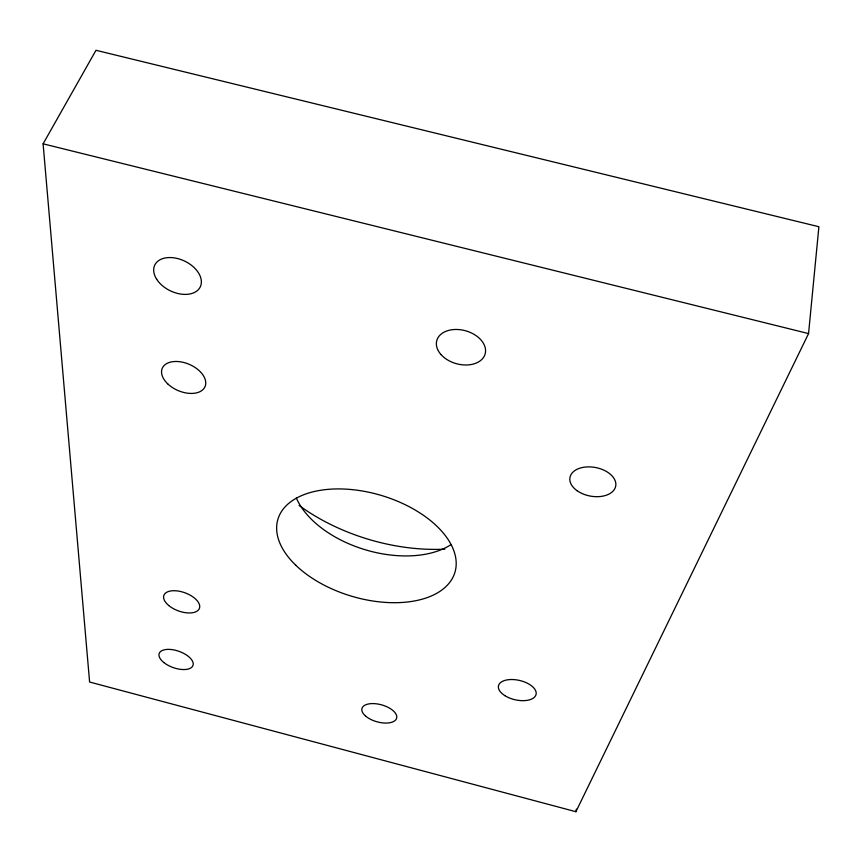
<?xml version="1.0" encoding="UTF-8"?>
<svg xmlns="http://www.w3.org/2000/svg" width="862" height="862" viewBox="0 0 862 862"><rect width="100%" height="100%" fill="white"/><g stroke="black" fill="none" stroke-linecap="round" stroke-linejoin="round"><path stroke-width="1.29" d="M808.556 333.583L818.9 226.738L95.994 50.287L43.1 143.825L89.605 682.025L575.913 811.713L808.556 333.583L43.1 143.825M575.913 811.713L576.376 809.073M444.911 549.159A153.307 95.003 16.7 0 1 299.092 505.423M450.837 544.741A90.284 53.638 16.7 0 1 364.895 549.654A90.284 53.638 16.7 0 1 296.345 497.999M365.553 716.042A18.005 8.782 15.6 0 0 395.561 720.061A18.005 8.782 15.6 0 0 376.813 703.866A18.005 8.782 15.6 0 0 365.553 716.042M504.884 695.666A19.287 9.913 12.9 0 0 535.873 695.084A19.287 9.913 12.9 0 0 511.091 679.525A19.287 9.913 12.9 0 0 504.884 695.666M168.693 605.49A18.921 9.633 20 0 0 199.057 609.122A18.921 9.633 20 0 0 177.227 590.912A18.921 9.633 20 0 0 168.693 605.49M163.834 662.533A17.93 8.631 19.5 0 0 192.603 666.251A17.93 8.631 19.5 0 0 171.84 649.592A17.93 8.631 19.5 0 0 163.834 662.533M577.055 490.683A23.285 14.525 10.7 0 0 615.263 487.676A23.285 14.525 10.7 0 0 586.16 466.978A23.285 14.525 10.7 0 0 577.055 490.683M440.935 354.497A25.095 17.089 15.4 0 0 483.366 357.644A25.095 17.089 15.4 0 0 458.562 329.553A25.095 17.089 15.4 0 0 440.935 354.497M167.734 383.87A23.274 14.245 23.2 0 0 204.908 386.919A23.274 14.245 23.2 0 0 178.305 361.566A23.274 14.245 23.2 0 0 167.734 383.87M156.69 279.288A25.235 16.497 25.5 0 0 198.001 290.02A25.235 16.497 25.5 0 0 177.852 258.611A25.235 16.497 25.5 0 0 156.69 279.288M295.86 565.321A92.396 52.528 16.7 0 0 449.77 582.346A92.396 52.528 16.7 0 0 353.635 489.778A92.396 52.528 16.7 0 0 295.86 565.321"/></g></svg>
